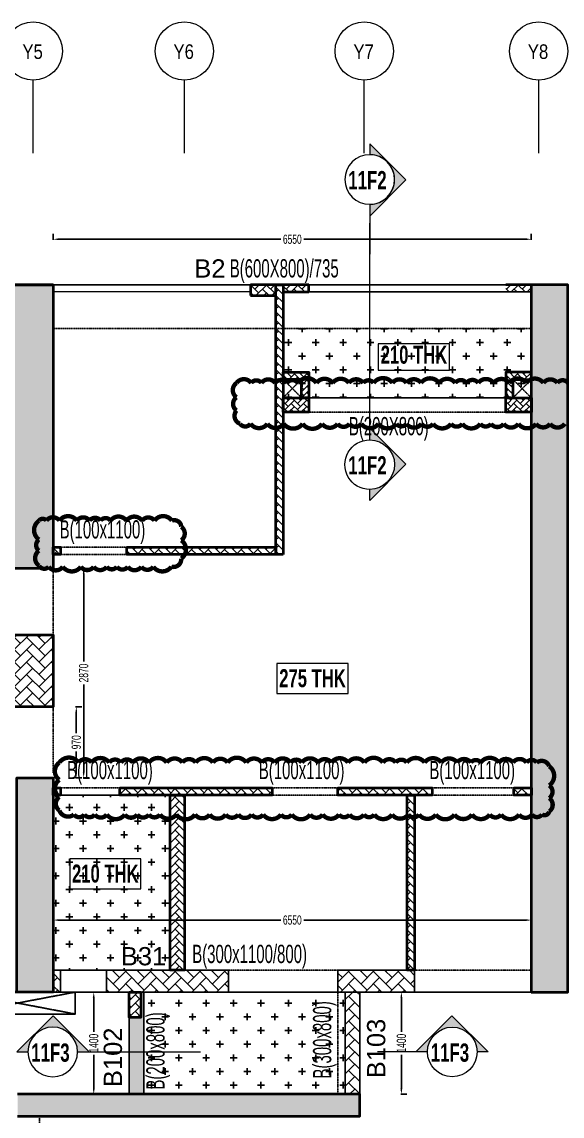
# Model space of a CAD drawing. Header units: millimetres. Extents: x 2116 to 61891, y 4333 to 33436.
# Drawn here: x 12162 to 19564, y 18432 to 33436 of the extents above; entities that cross this region are included whole.
import ezdxf
from ezdxf.enums import TextEntityAlignment as Align

# ---------------------------------------------------------------- set-up
doc = ezdxf.new("R2010")
doc.units = ezdxf.units.MM
doc.linetypes.add('Grid Line', pattern=[2222.5, 1270, -317.5, 317.5, -317.5])
doc.linetypes.add('HIDDEN', pattern=[0.375, 0.25, -0.125])
doc.layers.get('Defpoints').update_dxf_attribs({"color": 1, "lineweight": 0})
for name, color, linetype, lineweight in [('A-FLOR-IDEN', 11, 'Continuous', 9), ('A-GRIDS', 8, 'Continuous', 9), ('A-HIDD-ABVE', 8, 'HIDDEN', 20), ('G-ANNO-SYMB', 1, 'Continuous', 9), ('S-BEAM-IDEN', 2, 'Continuous', 9), ('S-COL HATCH', 9, 'Continuous', 0), ('S-COLS', 5, 'Continuous', 35), ('S-GRIDS', 8, 'Continuous', 9), ('S-WALL', 4, 'Continuous', 18)]:
    doc.layers.add(name, color=color, linetype=linetype, lineweight=lineweight)
for name, color, linetype in [('Beam Nos', 7, 'Continuous'), ('changes', 7, 'Continuous'), ('CUTOUT', 4, 'Continuous'), ('S-BEAM', 7, 'Continuous'), ('SUNK SLAB', 8, 'Continuous')]:
    doc.layers.add(name, color=color, linetype=linetype)
doc.styles.add('Arial Narrow', font='ARIALN.TTF', dxfattribs={"height": 300})
doc.styles.add('SC-BBS1', font='SansSerif')
doc.styles.add('SOBHA', font='swisscl.ttf', dxfattribs={"width": 0.9})
doc.styles.add('Swis721 LtCn BT', font='swisscl.ttf', dxfattribs={"width": 0.9, "height": 233.355162})
doc.styles.add('Swis721 LtCn BT_B', font='', dxfattribs={"width": 0.9, "height": 246.918336})
doc.styles.get('Swis721 LtCn BT_B').set_extended_font_data('Swis721 LtCn BT', bold=True)
doc.dimstyles.new('S-DIM50', dxfattribs={"dimscale": 50, "dimtxt": 2.5, "dimasz": 1.5, "dimexe": 1.5, "dimexo": 1, "dimgap": 0.5, "dimtad": 0, "dimdec": 0, "dimzin": 0, "dimdsep": 46, "dimtxsty": 'SOBHA', "dimcen": 0.09, "dimclrd": 256, "dimclre": 256, "dimclrt": 6, "dimadec": 5, "dimazin": 0, "dimtfac": 1, "dimtdec": 0, "dimtofl": 0, "dimtmove": 0, "dimatfit": 3, "dimfxl": 0.18, "dimtolj": 1, "dimtzin": 0, "dimlwd": -1, "dimlwe": -1, "dimarcsym": 0})
pattern_1 = [(45, (-31795021.83, 20722934.52), (0, 113.13708499), [240, -80]), (135, (-31794965.26, 20722991.09), (9e-15, 113.13708499), [240, -80])]
pattern_2 = [(45, (-31090211.604, 20641732.886), (0, 84.85281374), [180, -60]), (135, (-31090169.18, 20641775.31), (7e-15, 84.85281374), [180, -60])]
pattern_3 = [(45, (-31802317.5, 20729084.55), (0, 169.7056275), [360, -120]), (135, (-31802232.65, 20729169.4), (1e-14, 169.7056275), [360, -120])]
pattern_4 = [(45, (-15037.47, -17858.63), (0, 107.76307), [228.6, -76.2]), (135, (-14983.584, -17804.75), (7e-15, 107.76307), [228.6, -76.2])]
pattern_5 = [(0, (-31361983.94, 21111165.14), (187.5, 187.5), [93.75, -281.25]), (90, (-31361937.07, 21111118.27), (-187.5, 187.5), [93.75, -281.25])]

# ---------------------------------------------------------------- blocks, each defined once
blk = doc.blocks.new('A$Ca6b6972b')
at = {"layer": 'S-COL HATCH'}
h = blk.add_hatch(dxfattribs=at)
h.set_pattern_fill('AR-HBONE', color=256, scale=15)
h.set_pattern_definition(pattern_2)
edge = h.paths.add_edge_path()
edge.add_line((10779, 22426), (11129, 22426))
edge.add_line((11129, 22426), (11129, 22076))
edge.add_line((11129, 22076), (11029, 22076))
edge.add_line((11029, 22076), (11029, 22326))
edge.add_line((11029, 22326), (10779, 22326))
edge.add_line((10779, 22326), (10779, 22426))
h = blk.add_hatch(dxfattribs=at)
h.set_pattern_fill('AR-HBONE', color=256, scale=15)
h.set_pattern_definition(pattern_2)
edge = h.paths.add_edge_path()
edge.add_line((14179, 22426), (13829, 22426))
edge.add_line((13829, 22426), (13829, 22076))
edge.add_line((13829, 22076), (13929, 22076))
edge.add_line((13929, 22076), (13929, 22326))
edge.add_line((13929, 22326), (14179, 22326))
edge.add_line((14179, 22326), (14179, 22426))
h = blk.add_hatch(dxfattribs=at)
h.set_pattern_fill('AR-HBONE', color=256, scale=15)
h.set_pattern_definition([(45, (-31346340.994, 20824102.645), (0, 84.85281374), [180, -60]), (135, (-31346298.57, 20824145.07), (7e-15, 84.85281374), [180, -60])])
h.paths.add_polyline_path([(10779, 22076), (10779, 21876), (11129, 21876), (11129, 22076)])
h = blk.add_hatch(dxfattribs=at)
h.set_pattern_fill('AR-HBONE', color=256, scale=15)
h.set_pattern_definition([(45, (-31343291.04, 20824102.645), (0, 84.85281374), [180, -60]), (135, (-31343248.616, 20824145.07), (7e-15, 84.85281374), [180, -60])])
h.paths.add_polyline_path([(13829, 22076), (13829, 21876), (14179, 21876), (14179, 22076)])
at = {"layer": 'S-COLS'}
for points in [[(10779, 22426), (11129, 22426), (11129, 22076), (11029, 22076), (11029, 22326), (10779, 22326), (10779, 22426)], [(14179, 22426), (13829, 22426), (13829, 22076), (13929, 22076), (13929, 22326), (14179, 22326), (14179, 22426)]]:
    blk.add_lwpolyline(points, dxfattribs=at)
at = {"layer": 'S-COLS', "elevation": 0}
for points in [[(10779, 22076), (11129, 22076), (11129, 21876), (10779, 21876)], [(13829, 22076), (14179, 22076), (14179, 21876), (13829, 21876)]]:
    blk.add_lwpolyline(points, close=True, dxfattribs=at)
blk = doc.blocks.new('A$C9134d95b')
at = {"layer": 'S-COL HATCH'}
h = blk.add_hatch(dxfattribs=at)
h.set_pattern_fill('AR-HBONE', color=256, scale=20)
h.set_pattern_definition(pattern_1)
h.paths.add_polyline_path([(8550, 10050), (8450, 10050), (8450, 6350), (8550, 6350)])
h = blk.add_hatch(dxfattribs=at)
h.set_pattern_fill('AR-HBONE', color=256, scale=15)
h.set_pattern_definition([(45, (-31354688.235, 21105015.145), (0, 84.85281374), [180, -60]), (135, (-31354645.81, 21105057.57), (7e-15, 84.85281374), [180, -60])])
h.paths.add_polyline_path([(5500, 6450), (5400, 6450), (5400, 6350), (5500, 6350)])
h = blk.add_hatch(dxfattribs=at)
h.set_pattern_fill('AR-HBONE', color=256, scale=20)
h.set_pattern_definition(pattern_1)
h.paths.add_polyline_path([(8450, 6450), (6410, 6450), (6410, 6350), (8450, 6350)])
h = blk.add_hatch(dxfattribs=at)
h.set_pattern_fill('AR-HBONE', color=256, scale=20)
h.set_pattern_definition(pattern_1)
h.paths.add_polyline_path([(8400, 3050), (8400, 3150), (6310, 3150), (6310, 3050)])
h = blk.add_hatch(dxfattribs=at)
h.set_pattern_fill('AR-HBONE', color=256, scale=20)
h.set_pattern_definition(pattern_1)
h.paths.add_polyline_path([(7000, 650), (7200, 650), (7200, 3050), (7000, 3050)])
h = blk.add_hatch(dxfattribs=at)
h.set_pattern_fill('AR-HBONE', color=256, scale=20)
h.set_pattern_definition(pattern_1)
h.paths.add_polyline_path([(10590, 3150), (9300, 3150), (9300, 3050), (10590, 3050)])
h = blk.add_hatch(dxfattribs=at)
h.set_pattern_fill('AR-HBONE', color=256, scale=20)
h.set_pattern_definition(pattern_1)
h.paths.add_polyline_path([(10350, 3050), (10250, 3050), (10250, 650), (10350, 650)])
h = blk.add_hatch(dxfattribs=at)
h.set_pattern_fill('AR-HBONE', color=256, scale=20)
h.set_pattern_definition(pattern_1)
h.paths.add_polyline_path([(11950, 3150), (11710, 3150), (11710, 3050), (11950, 3050)])
at = {"layer": 'S-COLS', "elevation": 0}
for points in [[(8550, 6350), (8450, 6350), (8450, 10050), (8550, 10050)], [(5400, 6450), (5500, 6450), (5500, 6350), (5400, 6350)], [(6410, 6450), (8450, 6450), (8450, 6350), (6410, 6350)], [(6310, 3150), (8400, 3150), (8400, 3050), (6310, 3050)], [(7000, 3050), (7200, 3050), (7200, 650), (7000, 650)], [(9300, 3150), (10590, 3150), (10590, 3050), (9300, 3050)], [(10250, 3050), (10350, 3050), (10350, 650), (10250, 650)], [(11710, 3150), (11950, 3150), (11950, 3050), (11710, 3050)]]:
    blk.add_lwpolyline(points, close=True, dxfattribs=at)
at = {"layer": 'changes'}
blk.add_blockref('A$Ca6b6972b', (-2229, -13576, 0), dxfattribs=at)
blk = doc.blocks.new('A$Cbe320e20')
at = {"layer": 'S-COL HATCH', "transparency": 33554687}
h = blk.add_hatch(color=256, dxfattribs=at)
h.dxf.hatch_style = 1
h.paths.add_polyline_path([(-1896, 16200), (-2446, 16200), (-2446, 12310), (-1896, 12310)])
h = blk.add_hatch(color=256, dxfattribs=at)
h.dxf.hatch_style = 1
h.paths.add_polyline_path([(4654, 6500), (5154, 6500), (5154, 16200), (4654, 16200)])
at = {"layer": 'S-COL HATCH'}
h = blk.add_hatch(dxfattribs=at)
h.set_pattern_fill('AR-HBONE', color=256, scale=30)
h.set_pattern_definition(pattern_3)
h.paths.add_polyline_path([(-1896, 11400), (-2446, 11400), (-2446, 10410), (-1896, 10410)])
at = {"layer": 'S-COL HATCH', "transparency": 33554687}
h = blk.add_hatch(color=256, dxfattribs=at)
h.dxf.hatch_style = 1
h.paths.add_polyline_path([(-1896, 9200), (-1896, 9200), (-1896, 9300), (-1896, 9440), (-2396, 9440), (-2396, 6500), (-1896, 6500)])
at = {"layer": 'S-COL HATCH'}
h = blk.add_hatch(dxfattribs=at)
h.set_pattern_fill('AR-HBONE', color=256, scale=30)
h.set_pattern_definition(pattern_3)
h.paths.add_polyline_path([(-1795, 6800), (-1896, 6800), (-1896, 6500), (-1795, 6500)])
h = blk.add_hatch(dxfattribs=at)
h.set_pattern_fill('AR-HBONE', color=256, scale=30)
h.set_pattern_definition(pattern_3)
h.paths.add_polyline_path([(504, 6800), (-1165, 6800), (-1165, 6500), (504, 6500)])
h = blk.add_hatch(dxfattribs=at)
h.set_pattern_fill('AR-HBONE', color=256, scale=30)
h.set_pattern_definition(pattern_3)
h.paths.add_polyline_path([(2004, 6800), (2004, 6500), (3054, 6500), (3054, 6800)])
h = blk.add_hatch(dxfattribs=at)
h.set_pattern_fill('AR-HBONE', color=256, scale=20)
h.set_pattern_definition([(45, (-31797377.5, 20724184.55), (0, 113.13708499), [240, -80]), (135, (-31797320.93, 20724241.12), (9e-15, 113.13708499), [240, -80])])
h.paths.add_polyline_path([(-696, 6150), (-696, 6500), (-856, 6500), (-856, 6150)])
h = blk.add_hatch(dxfattribs=at)
h.set_pattern_fill('AR-HBONE', color=256, scale=30)
h.set_pattern_definition(pattern_3)
h.paths.add_polyline_path([(2304, 6500), (2104, 6500), (2104, 5100), (2304, 5100)])
at = {"layer": 'S-COL HATCH', "transparency": 33554687}
h = blk.add_hatch(color=256, dxfattribs=at)
h.dxf.hatch_style = 1
h.paths.add_polyline_path([(2304, 5100), (2104, 5100), (-2086, 5100), (-2086, 4800), (2304, 4800)])
h.paths.add_polyline_path([(-2086, 5100), (-2385, 5100), (-2385, 4800), (-2086, 4800)])
at = {"layer": 'S-WALL'}
h = blk.add_hatch(dxfattribs=at)
h.set_pattern_fill('FP_1', color=1, style=0, pattern_type=2)
h.set_pattern_definition(pattern_4)
h.paths.add_polyline_path([(1155, 16050), (1155, 16200), (805, 16200), (805, 16050)])
h = blk.add_hatch(dxfattribs=at)
h.set_pattern_fill('FP_1', color=1, style=0, pattern_type=2)
h.set_pattern_definition(pattern_4)
h.paths.add_polyline_path([(1155, 16050), (1155, 16200), (805, 16200), (805, 16050)])
h = blk.add_hatch(dxfattribs=at)
h.set_pattern_fill('FP_1', color=1, style=0, pattern_type=2)
h.set_pattern_definition(pattern_4)
h.paths.add_polyline_path([(1605, 16100), (1605, 16200), (1255, 16200), (1255, 16100)])
h = blk.add_hatch(dxfattribs=at)
h.set_pattern_fill('FP_1', color=1, style=0, pattern_type=2)
h.set_pattern_definition(pattern_4)
h.paths.add_polyline_path([(1605, 16100), (1605, 16200), (1255, 16200), (1255, 16100)])
h = blk.add_hatch(dxfattribs=at)
h.set_pattern_fill('FP_1', color=1, style=0, pattern_type=2)
h.set_pattern_definition(pattern_4)
h.paths.add_polyline_path([(4655, 16100), (4655, 16200), (4305, 16200), (4305, 16100)])
h = blk.add_hatch(dxfattribs=at)
h.set_pattern_fill('FP_1', color=1, style=0, pattern_type=2)
h.set_pattern_definition(pattern_4)
h.paths.add_polyline_path([(4655, 16100), (4655, 16200), (4305, 16200), (4305, 16100)])
at = {"layer": 'S-BEAM', "color": 5}
for points in [[(-1896, 6800), (-1795, 6800), (-1795, 6500), (-1896, 6500)], [(-1165, 6800), (504, 6800), (504, 6500), (-1165, 6500)]]:
    blk.add_lwpolyline(points, close=True, dxfattribs=at)
at = {"layer": 'S-BEAM', "color": 5, "elevation": 0}
for points in [[(2004, 6800), (3054, 6800), (3054, 6500), (2004, 6500)], [(2104, 6500), (2304, 6500), (2304, 5100), (2104, 5100)]]:
    blk.add_lwpolyline(points, close=True, dxfattribs=at)
at = {"layer": 'S-COLS'}
for points in [[(-2446, 16200), (-1896, 16200), (-1896, 12310), (-2446, 12310)], [(-2446, 11400), (-1896, 11400), (-1896, 10410), (-2446, 10410)]]:
    blk.add_lwpolyline(points, close=True, dxfattribs=at)
at = {"layer": 'S-COLS', "elevation": 0}
for points in [[(4654, 6500), (5154, 6500), (5154, 16200), (4654, 16200)], [(-856, 6500), (-696, 6500), (-696, 6150), (-856, 6150)]]:
    blk.add_lwpolyline(points, close=True, dxfattribs=at)
at = {"layer": 'S-COLS'}
blk.add_lwpolyline([(-2396, 6500), (-2396, 9440), (-1896, 9440), (-1896, 6500), (-2446, 6500)], dxfattribs=at)
at = {"layer": 'S-COLS', "elevation": 0}
blk.add_lwpolyline([(-2385, 4800), (2304, 4800), (2304, 5100), (-2385, 5100)], dxfattribs=at)
at = {"layer": 'S-WALL', "lineweight": 35}
for p, q in [((-1895, 16200), (-2645, 16200)), ((1605, 16200), (805, 16200)), ((5155, 16200), (4305, 16200))]:
    blk.add_line(p, q, dxfattribs=at)
at = {"layer": 'S-WALL', "color": 7}
for p, q in [((-1895, 16200), (805, 16200)), ((805, 16100), (-1895, 16100)), ((1605, 16200), (4305, 16200)), ((4654, 16100), (1605, 16100))]:
    blk.add_line(p, q, dxfattribs=at)
at = {"layer": 'S-WALL', "color": 5, "lineweight": 35}
for p, q in [((805, 16200), (805, 16050)), ((1255, 16100), (1605, 16100)), ((1605, 16100), (1605, 16200)), ((805, 16050), (1155, 16050))]:
    blk.add_line(p, q, dxfattribs=at)
blk = doc.blocks.new('A$C38189ab3')
at = {"layer": 'SUNK SLAB'}
h = blk.add_hatch(dxfattribs=at)
h.set_pattern_fill('CROSS', color=8, scale=750, style=0)
h.set_pattern_definition(pattern_5)
h.paths.add_polyline_path([(1254, 15600), (1254, 14650), (4654, 14650), (4654, 15600)])
h = blk.add_hatch(dxfattribs=at)
h.set_pattern_fill('CROSS', color=8, scale=750, style=0)
h.set_pattern_definition(pattern_5)
h.paths.add_polyline_path([(-295, 9200), (-1896, 9200), (-1896, 6800), (-295, 6800)])
h = blk.add_hatch(dxfattribs=at)
h.set_pattern_fill('ZIGZAG', color=8, scale=1000, style=0)
h.set_pattern_definition([(0, (-31802317.54, 20724501.4), (125, 125), [125, -125]), (90, (-31802192.54, 20724501.4), (-125, 125), [125, -125])])
h.paths.add_polyline_path([(38364, 6500), (38164, 6500), (38164, 5100), (38364, 5100)])
h.paths.add_polyline_path([(39594, 2800), (37909, 2800), (37909, 2400), (39594, 2400)])
h.paths.add_polyline_path([(-656, 6500), (-696, 6500), (-696, 6150), (-856, 6150), (-856, 5100), (-656, 5100)])
h.paths.add_polyline_path([(-400, 2800), (-2086, 2800), (-2086, 2800), (-2086, 2400), (-400, 2400)])
h = blk.add_hatch(dxfattribs=at)
h.set_pattern_fill('CROSS', color=8, scale=750, style=0)
h.set_pattern_definition([(0, (-31361983.94, 21110731.83), (187.5, 187.5), [93.75, -281.25]), (90, (-31361937.07, 21110684.96), (-187.5, 187.5), [93.75, -281.25])])
h.paths.add_polyline_path([(-656, 6500), (-656, 5100), (2104, 5100), (2104, 6500)])
h.paths.add_polyline_path([(-229, 5102), (-229, 6375), (-756, 6375), (-756, 5102)], flags=9)
at = {"layer": 'A-FLOR-IDEN', "color": 8, "elevation": 0, "flags": 128}
for points in [[(2557, 15391), (2557, 15029), (3534, 15029), (3534, 15391)], [(-1671, 8327), (-1671, 7915), (-694, 7915), (-694, 8327)]]:
    blk.add_lwpolyline(points, close=True, dxfattribs=at)
at = {"layer": 'A-FLOR-IDEN', "color": 8, "flags": 128}
blk.add_lwpolyline([(1167, 11006), (1167, 10594), (2145, 10594), (2145, 11006)], close=True, dxfattribs=at)
at = {"layer": 'A-HIDD-ABVE', "linetype": 'HIDDEN'}
for p, q in [((1504, 14900), (1254, 14650)), ((1254, 14900), (1504, 14650)), ((4654, 14900), (4404, 14650)), ((4404, 14900), (4654, 14650))]:
    blk.add_line(p, q, dxfattribs=at)
at = {"layer": 'CUTOUT', "color": 8, "linetype": 'HIDDEN'}
for p, q in [((-1595, 6500), (-3175, 6200)), ((-1595, 6500), (-3175, 6200)), ((-3175, 6500), (-1595, 6200))]:
    blk.add_line(p, q, dxfattribs=at)
at = {"layer": 'CUTOUT', "linetype": 'HIDDEN'}
blk.add_line((-3175, 6500), (-1595, 6200), dxfattribs=at)
at = {"layer": 'CUTOUT'}
blk.add_lwpolyline([(-3175, 6200), (-1595, 6200), (-1595, 6500), (-3175, 6500)], close=True, dxfattribs=at)
at = {"layer": 'S-BEAM'}
for p, q in [((-7296, 16200), (-1896, 16200)), ((-1896, 16200), (4654, 16200)), ((-1896, 6500), (-856, 6500)), ((-856, 6500), (-856, 5100)), ((-656, 6500), (2004, 6500)), ((-656, 6500), (-656, 5100)), ((2304, 6500), (4654, 6500))]:
    blk.add_line(p, q, dxfattribs=at)
at = {"layer": 'S-BEAM', "linetype": 'HIDDEN'}
for p, q in [((-1896, 15600), (4654, 15600)), ((1604, 14450), (4304, 14450)), ((-1896, 12310), (-1896, 11400)), ((-1896, 10410), (-1896, 9500)), ((-1896, 6800), (4654, 6800)), ((2004, 6500), (2004, 5100)), ((2304, 6500), (2304, 5100)), ((-2086, 4800), (-2086, 2800))]:
    blk.add_line(p, q, dxfattribs=at)
at = {"layer": 'S-BEAM', "elevation": 0}
blk.add_lwpolyline([(1254, 16100), (4654, 16100), (4654, 14650), (1254, 14650)], close=True, dxfattribs=at)
at = {"layer": 'S-BEAM', "linetype": 'HIDDEN'}
for points in [[(-1796, 12600), (-886, 12600), (-886, 12500), (-1796, 12500)], [(1104, 9300), (2004, 9300), (2004, 9200), (1104, 9200)]]:
    blk.add_lwpolyline(points, close=True, dxfattribs=at)
at = {"layer": 'S-BEAM'}
blk.add_lwpolyline([(-1896, 9200), (-295, 9200), (-295, 6800), (-1896, 6800)], close=True, dxfattribs=at)
at = {"layer": 'S-BEAM', "linetype": 'HIDDEN', "elevation": 0}
for points in [[(-1796, 9300), (-986, 9300), (-986, 9200), (-1796, 9200)], [(3294, 9300), (4414, 9300), (4414, 9200), (3294, 9200)]]:
    blk.add_lwpolyline(points, close=True, dxfattribs=at)
at = {"layer": 'S-COLS', "elevation": 0}
blk.add_lwpolyline([(-1896, 9300), (-1796, 9300), (-1796, 9200), (-1896, 9200)], close=True, dxfattribs=at)
at = {"layer": 'A-FLOR-IDEN', "color": 1, "char_height": 246.9, "width": 1155, "attachment_point": 2, "line_spacing_factor": 0.964267, "style": 'Swis721 LtCn BT_B'}
for s, insert in [('210 THK', (3046, 15363)), ('275 THK', (1656, 10928)), ('210 THK', (-1183, 8249))]:
    blk.add_mtext(s, dxfattribs=dict(at, insert=insert))
at = {"layer": 'S-BEAM-IDEN', "style": 'Swis721 LtCn BT', "width": 0.8}
for s, rotation, p in [('B(600X800)/735', 360, (522, 16299)), ('B(100x1100)', 360, (-1809, 12720)), ('B(100x1100)', 360, (-1706, 9420)), ('B(100x1100)', 360, (920, 9420)), ('B(100x1100)', 360, (3257, 9420)), ('B(300x1100/800)', 360, (8, 6899)), ('B(300x800)', 90, (1913, 5316)), ('B(200x800)', 90, (-371, 5164))]:
    blk.add_text(s, height=250, rotation=rotation, dxfattribs=at).set_placement(p)
blk.add_text('B(200X800)', height=250, dxfattribs=at).set_placement((2154, 14135, 0))
blk = doc.blocks.new('Grid - Type 1 Structural-6743905-11TH FLOOR LVL')
at = {"layer": 'A-GRIDS'}
blk.add_circle((0, 0), 4, dxfattribs=at)
blk = doc.blocks.new('A$Cf2260b48')
at = {"layer": 'S-GRIDS', "linetype": 'Grid Line'}
for p, q in [((-2170, 18003), (-2170, 19003)), ((-100, 18003), (-100, 19003)), ((2365, 18003), (2365, 19003)), ((4755, 18003), (4755, 19003))]:
    blk.add_line(p, q, dxfattribs=at)
at = {"layer": 'A-GRIDS', "xscale": 99.99999999999991, "yscale": 99.99999999999991, "zscale": 99.99999999999991}
for p in [(-2170, 19403), (-100, 19403), (2365, 19403), (4755, 19403)]:
    blk.add_blockref('Grid - Type 1 Structural-6743905-11TH FLOOR LVL', p, dxfattribs=at)
at = {"layer": 'A-GRIDS', "lineweight": 18, "char_height": 200, "width": 352.74, "attachment_point": 1, "style": 'Arial Narrow'}
for s, insert in [('Y5', (-2319, 19495)), ('Y6', (-249, 19495)), ('Y7', (2216, 19495)), ('Y8', (4606, 19495))]:
    blk.add_mtext(s, dxfattribs=dict(at, insert=insert))
blk = doc.blocks.new('Section - TL1-6743896-11TH FLOOR LVL')
at = {"layer": 'G-ANNO-SYMB'}
h = blk.add_hatch(color=8, dxfattribs=at)
edge = h.paths.add_edge_path()
edge.add_line((-9.4, 0), (-10.9, 0))
edge.add_line((-10.9, 0), (-5.94, 4.95))
edge.add_line((-5.94, 4.95), (-0.99, 0))
edge.add_line((-0.99, 0), (-2.6, 0))
edge.add_arc((-6, 0), 3.4, 0, 180)
at = {"layer": 'G-ANNO-SYMB', "color": 5}
for p, q in [((-5.94, 4.95), (-10.9, 0)), ((-0.99, 0), (-5.94, 4.95)), ((-10.9, 0), (-9.4, 0)), ((-2.6, 0), (4.24, 0)), ((-2.6, 0), (-0.99, 0))]:
    blk.add_line(p, q, dxfattribs=at)
at = {"layer": 'G-ANNO-SYMB'}
blk.add_arc((-6, 0), 3.4, 360, 180, dxfattribs=at)
at = {"layer": 'G-ANNO-SYMB', "color": 5}
for start, end in [(0, 180), (180, 0)]:
    blk.add_arc((-6, 0), 3.4, start, end, dxfattribs=at)
blk = doc.blocks.new('*D391')
at = {"transparency": 16777216}
for p, q in [((12592, 30446), (12592, 30530)), ((19142, 30446), (19142, 30530)), ((12667, 30455), (15709, 30455)), ((19067, 30455), (16026, 30455))]:
    blk.add_line(p, q, dxfattribs=at)
for points in [[(12667, 30468), (12667, 30443), (12592, 30455)], [(19067, 30468), (19067, 30443), (19142, 30455)]]:
    blk.add_solid(points, dxfattribs=at)
at = {"layer": 'Defpoints', "color": 0, "transparency": 16777216}
for p in [(19142, 30455), (12592, 29833), (19142, 29833, 0)]:
    blk.add_point(p, dxfattribs=at)
at = {"color": 6, "transparency": 16777216, "insert": (15867, 30455), "char_height": 125, "attachment_point": 5, "style": 'SOBHA'}
blk.add_mtext('\\A1;6550', dxfattribs=at)
blk = doc.blocks.new('*D211')
at = {"transparency": 16777216}
for p, q in [((12592, 21111), (12592, 21195)), ((19142, 21111), (19142, 21195)), ((12667, 21120), (15709, 21120)), ((19067, 21120), (16026, 21120))]:
    blk.add_line(p, q, dxfattribs=at)
for points in [[(12667, 21133), (12667, 21108), (12592, 21120)], [(19067, 21133), (19067, 21108), (19142, 21120)]]:
    blk.add_solid(points, dxfattribs=at)
at = {"layer": 'Defpoints', "color": 0, "transparency": 16777216}
for p in [(19142, 21120), (12592, 20433), (19142, 20433, 0)]:
    blk.add_point(p, dxfattribs=at)
at = {"color": 6, "transparency": 16777216, "insert": (15867, 21120), "char_height": 125, "attachment_point": 5, "style": 'SOBHA'}
blk.add_mtext('\\A1;6550', dxfattribs=at)
blk = doc.blocks.new('*D382')
at = {"transparency": 16777216}
for p, q in [((12899, 24043), (12983, 24043)), ((12908, 23968), (12908, 23681)), ((12908, 23148), (12908, 23434)), ((12899, 23073), (12983, 23073))]:
    blk.add_line(p, q, dxfattribs=at)
for points in [[(12895, 23968), (12920, 23968), (12908, 24043)], [(12895, 23148), (12920, 23148), (12908, 23073)]]:
    blk.add_solid(points, dxfattribs=at)
at = {"layer": 'Defpoints', "color": 0, "transparency": 16777216}
for p in [(12092, 24043), (12092, 23073), (12908, 23073)]:
    blk.add_point(p, dxfattribs=at)
at = {"color": 6, "transparency": 16777216, "insert": (12908, 23558), "char_height": 125, "attachment_point": 5, "rotation": 90, "style": 'SOBHA'}
blk.add_mtext('\\A1;970', dxfattribs=at)
blk = doc.blocks.new('*D383')
at = {"transparency": 16777216}
for p, q in [((13000, 25943), (13084, 25943)), ((13009, 25868), (13009, 24666)), ((13009, 23148), (13009, 24349)), ((13000, 23073), (13084, 23073))]:
    blk.add_line(p, q, dxfattribs=at)
for points in [[(12996, 25868), (13021, 25868), (13009, 25943)], [(12996, 23148), (13021, 23148), (13009, 23073)]]:
    blk.add_solid(points, dxfattribs=at)
at = {"layer": 'Defpoints', "color": 0, "transparency": 16777216}
for p in [(12042, 25943), (13009, 25943), (12092, 23073)]:
    blk.add_point(p, dxfattribs=at)
at = {"color": 6, "transparency": 16777216, "insert": (13009, 24508), "char_height": 125, "attachment_point": 5, "rotation": 90, "style": 'SOBHA'}
blk.add_mtext('\\A1;2870', dxfattribs=at)
blk = doc.blocks.new('*D316')
at = {"transparency": 16777216}
for p, q in [((13156, 20133), (13072, 20133)), ((13147, 20058), (13147, 19590)), ((13147, 18808), (13147, 19275)), ((13156, 18733), (13072, 18733))]:
    blk.add_line(p, q, dxfattribs=at)
for points in [[(13134, 20058), (13159, 20058), (13147, 20133)], [(13134, 18808), (13159, 18808), (13147, 18733)]]:
    blk.add_solid(points, dxfattribs=at)
at = {"layer": 'Defpoints', "color": 0, "transparency": 16777216}
for p in [(13147, 20133), (13632, 20133), (13632, 18733)]:
    blk.add_point(p, dxfattribs=at)
at = {"color": 6, "transparency": 16777216, "insert": (13147, 19433), "char_height": 125, "attachment_point": 5, "rotation": 90, "style": 'SOBHA'}
blk.add_mtext('\\A1;1400', dxfattribs=at)
blk = doc.blocks.new('*D317')
at = {"transparency": 16777216}
for p, q in [((17353, 20133), (17437, 20133)), ((17362, 20058), (17362, 19590)), ((17362, 18808), (17362, 19275)), ((17353, 18733), (17437, 18733))]:
    blk.add_line(p, q, dxfattribs=at)
for points in [[(17349, 20058), (17374, 20058), (17362, 20133)], [(17349, 18808), (17374, 18808), (17362, 18733)]]:
    blk.add_solid(points, dxfattribs=at)
at = {"layer": 'Defpoints', "color": 0, "transparency": 16777216}
for p in [(16792, 20133), (16792, 18733, 0), (17362, 18733)]:
    blk.add_point(p, dxfattribs=at)
at = {"color": 6, "transparency": 16777216, "insert": (17362, 19433), "char_height": 125, "attachment_point": 5, "rotation": 90, "style": 'SOBHA'}
blk.add_mtext('\\A1;1400', dxfattribs=at)

msp = doc.modelspace()

# ---------------------------------------------------------------- linework, layer by layer
at = {"color": 1, "const_width": 60}
msp.add_lwpolyline([(19644.6, 28484.1, 0.5205671), (19498.2, 28484.1, 0.5205671), (19307.2, 28484.1, 0.5205671), (19074.5, 28484.1, 0.5205671), (18839, 28484.1, 0.5205671), (18625.5, 28484.1, 0.5205671), (18415.6, 28484.1, 0.5205671), (18254, 28484.1, 0.5205671), (18099.6, 28484.1, 0.5205671), (17878.2, 28484.1, 0.5205671), (17630.8, 28484.1, 0.5205671), (17432.1, 28484.1, 0.5205671), (17238.8, 28484.1, 0.5205671), (16981.6, 28484.1, 0.5205671), (16839.5, 28484.1, 0.5205671), (16642.9, 28484.1, 0.5205671), (16420, 28484.1, 0.5205671), (16198.6, 28484.1, 0.5205671), (15943.6, 28484.1, 0.5205671), (15793.7, 28484.1, 0.5205671), (15632.3, 28484.1, 0.5205671), (15443.6, 28484.1, 0.5205671), (15304.9, 28484.1, 0.5205671), (15102.9, 28484.1, 0.5205671), (15102.9, 28288, 0.5205671), (15102.9, 28107.2, 0.5205671), (15149.8, 27926, 0.5205671), (15294.5, 27926, 0.5205671), (15526.2, 27926, 0.5205671), (15750.7, 27926, 0.5205671), (16008.7, 27926, 0.5205671), (16275.1, 27926, 0.5205671), (16488.1, 27926, 0.5205671), (16651.4, 27926, 0.5205671), (16811.9, 27926, 0.5205671), (17047.3, 27926, 0.5205671), (17293.1, 27926, 0.5205671), (17430.9, 27926, 0.5205671), (17637.5, 27926, 0.5205671), (17796.4, 27926, 0.5205671), (18042.6, 27926, 0.5205671), (18196.8, 27926, 0.5205671), (18443.2, 27926, 0.5205671), (18589.6, 27926, 0.5205671), (18763.6, 27926, 0.5205671), (18965, 27926, 0.5205671), (19207, 27926, 0.5205671), (19399.7, 27926, 0.5205671), (19600.5, 27926, 0.5205671)], format="xyb", dxfattribs=at)
for points in [[(12396.9, 26596.5, 0.5205671), (12396.9, 26337, 0.5205671), (12396.9, 26185.1, 0.5205671), (12396.9, 25979.3, 0.5205671), (12530.1, 25965.5, 0.5205671), (12722.8, 25965.5, 0.5205671), (12969.9, 25965.5, 0.5205671), (13146.2, 25965.5, 0.5205671), (13324.4, 25965.5, 0.5205671), (13463.7, 25965.5, 0.5205671), (13613.5, 25965.5, 0.5205671), (13798.9, 25965.5, 0.5205671), (13963.1, 25965.5, 0.5205671), (14210, 25965.5, 0.5205671), (14345.4, 26077.1, 0.5205671), (14345.4, 26327.3, 0.5205671), (14345.4, 26512.8, 0.5205671), (14217.7, 26596.5, 0.5205671), (13978.3, 26596.5, 0.5205671), (13809.2, 26596.5, 0.5205671), (13595.2, 26596.5, 0.5205671), (13377.4, 26596.5, 0.5205671), (13240.5, 26596.5, 0.5205671), (13089.9, 26596.5, 0.5205671), (12915.4, 26596.5, 0.5205671), (12676.5, 26596.5, 0.5205671), (12497.7, 26596.5, 0.5205671)], [(12675.6, 23279.7, 0.5205671), (12675.6, 23043.3, 0.5205671), (12675.6, 22808.6, 0.5205671), (12675.6, 22623.4, 0.5205671), (12875.6, 22568.4, 0.5205671), (13017.3, 22568.4, 0.5205671), (13161.5, 22568.4, 0.5205671), (13325.3, 22568.4, 0.5205671), (13572.1, 22568.4, 0.5205671), (13741.7, 22568.4, 0.5205671), (13902.2, 22568.4, 0.5205671), (14054.4, 22568.4, 0.5205671), (14277.5, 22568.4, 0.5205671), (14533.7, 22568.4, 0.5205671), (14735, 22568.4, 0.5205671), (14955.4, 22568.4, 0.5205671), (15126.1, 22568.4, 0.5205671), (15310, 22568.4, 0.5205671), (15467.9, 22568.4, 0.5205671), (15711.8, 22568.4, 0.5205671), (15860.8, 22568.4, 0.5205671), (16112, 22568.4, 0.5205671), (16283.5, 22568.4, 0.5205671), (16507.7, 22568.4, 0.5205671), (16651.3, 22568.4, 0.5205671), (16847.6, 22568.4, 0.5205671), (16990.6, 22568.4, 0.5205671), (17234.1, 22568.4, 0.5205671), (17454.9, 22568.4, 0.5205671), (17603.7, 22568.4, 0.5205671), (17834.3, 22568.4, 0.5205671), (18088.9, 22568.4, 0.5205671), (18329.1, 22568.4, 0.5205671), (18572.5, 22568.4, 0.5205671), (18728.5, 22568.4, 0.5205671), (18974.3, 22568.4, 0.5205671), (19150.8, 22568.4, 0.5205671), (19287.7, 22568.4, 0.5205671), (19387, 22609.2, 0.5205671), (19387, 22792.8, 0.5205671), (19387, 22967.1, 0.5205671), (19387, 23228.7, 0.5205671), (19215.8, 23279.7, 0.5205671), (19076.2, 23279.7, 0.5205671), (18889.6, 23279.7, 0.5205671), (18698.9, 23279.7, 0.5205671), (18448.7, 23279.7, 0.5205671), (18314, 23279.7, 0.5205671), (18125.2, 23279.7, 0.5205671), (17909.2, 23279.7, 0.5205671), (17679.6, 23279.7, 0.5205671), (17436.4, 23279.7, 0.5205671), (17284.8, 23279.7, 0.5205671), (17107.4, 23279.7, 0.5205671), (16855.6, 23279.7, 0.5205671), (16631.1, 23279.7, 0.5205671), (16401.7, 23279.7, 0.5205671), (16220.7, 23279.7, 0.5205671), (15997.8, 23279.7, 0.5205671), (15844.1, 23279.7, 0.5205671), (15626.2, 23279.7, 0.5205671), (15449, 23279.7, 0.5205671), (15236, 23279.7, 0.5205671), (14980.1, 23279.7, 0.5205671), (14779, 23279.7, 0.5205671), (14543.4, 23279.7, 0.5205671), (14361.8, 23279.7, 0.5205671), (14147, 23279.7, 0.5205671), (13904.4, 23279.7, 0.5205671), (13682.9, 23279.7, 0.5205671), (13518.1, 23279.7, 0.5205671), (13358.7, 23279.7, 0.5205671), (13117, 23279.7, 0.5205671), (12939.6, 23279.7, 0.5205671)]]:
    msp.add_lwpolyline(points, format="xyb", close=True, dxfattribs=at)
at = {"layer": 'G-ANNO-SYMB'}
for p, q in [((16928.1, 27964.8), (16928.1, 30674.5)), ((13184.9, 19312.5), (14609.5, 19312.5))]:
    msp.add_line(p, q, dxfattribs=at)

# ---------------------------------------------------------------- block references
at = {"layer": 'changes'}
msp.add_blockref('A$C9134d95b', (7192.3, 19782.5), dxfattribs=at)
at = {"layer": 'CUTOUT'}
msp.add_blockref('A$C38189ab3', (14488, 13632.5), dxfattribs=at)
at = {"layer": 'G-ANNO-SYMB', "xscale": 99.99999999999991, "yscale": 99.99999999999991, "zscale": 99.99999999999991, "rotation": 269.9999999999995}
msp.add_blockref('Section - TL1-6743896-11TH FLOOR LVL', (16928.1, 30674.5), dxfattribs=at)
at = {"layer": 'G-ANNO-SYMB', "extrusion": (0, 0, -1), "xscale": 99.99999999999991, "yscale": 99.99999999999991, "zscale": 99.99999999999991, "rotation": 90.00000000000028}
msp.add_blockref('Section - TL1-6743896-11TH FLOOR LVL', (-16928.1, 27964.8), dxfattribs=at)
at = {"layer": 'G-ANNO-SYMB', "xscale": 99.99999999999991, "yscale": 99.99999999999991, "zscale": 99.99999999999991}
msp.add_blockref('Section - TL1-6743896-11TH FLOOR LVL', (13184.9, 19312.5), dxfattribs=at)
at = {"layer": 'G-ANNO-SYMB', "extrusion": (0, 0, -1), "xscale": 99.99999999999991, "yscale": 99.99999999999991, "zscale": 99.99999999999991}
msp.add_blockref('Section - TL1-6743896-11TH FLOOR LVL', (-17458.7, 19312.5), dxfattribs=at)
at = {"layer": 'S-COLS'}
msp.add_blockref('A$Cbe320e20', (14488, 13632.5), dxfattribs=at)
at = {"layer": 'S-WALL'}
msp.add_blockref('A$Cf2260b48', (14488, 13632.5), dxfattribs=at)

# ---------------------------------------------------------------- texts
at = {"layer": 'Beam Nos', "style": 'SC-BBS1'}
for s, p in [('B2', (14738.1, 29855)), ('B31', (13828.9, 20425.1))]:
    msp.add_text(s, height=250, dxfattribs=at).set_placement(p, align=Align.BOTTOM_CENTER)
for s, p in [('B103', (17216.1, 19359.4)), ('B102', (13608.5, 19238.9, 0))]:
    msp.add_text(s, height=250, rotation=90, dxfattribs=at).set_placement(p, align=Align.BOTTOM_CENTER)
at = {"layer": 'G-ANNO-SYMB', "char_height": 250, "width": 707.088, "attachment_point": 1, "style": 'Swis721 LtCn BT_B'}
for s, insert in [('11F2', (16633.7, 31390.4)), ('11F2', (16633.7, 27480.8)), ('11F3', (12290.5, 19428.4)), ('11F3', (17764.3, 19428.4))]:
    msp.add_mtext(s, dxfattribs=dict(at, insert=insert))

# ---------------------------------------------------------------- dimensions: what is measured, and where the dimension line sits
at = {"color": 1}
for base, p1, p2, picture, middle in [((19142.3, 30455.2), (12592.3, 29832.5), (19142.3, 29832.5, 0), '*D391', (15867.3, 30455.2)), ((19142.3, 21120.2), (12592.3, 20432.5), (19142.3, 20432.5, 0), '*D211', (15867.3, 21120.2))]:
    dim = msp.add_linear_dim(base=base, p1=p1, p2=p2, dimstyle='S-DIM50', override={"dimfxlon": 1, "dimarcsym": 2}, dxfattribs=at)
    dim.commit()
    dim.dimension.update_dxf_attribs({"geometry": picture, "text_midpoint": middle})
for base, p1, p2, picture, middle in [((13008.6, 25942.5), (12092.3, 23072.5), (12042.3, 25942.5), '*D383', (13008.6, 24507.5)), ((12907.6, 23072.5), (12092.3, 24042.5), (12092.3, 23072.5), '*D382', (12907.6, 23557.5)), ((13146.6, 20132.5), (13632.3, 18732.5), (13632.3, 20132.5), '*D316', (13146.6, 19432.5)), ((17361.6, 18732.5), (16792.3, 20132.5), (16792.3, 18732.5, 0), '*D317', (17361.6, 19432.5))]:
    dim = msp.add_linear_dim(base=base, p1=p1, p2=p2, angle=90, dimstyle='S-DIM50', override={"dimfxlon": 1, "dimarcsym": 2}, dxfattribs=at)
    dim.commit()
    dim.dimension.update_dxf_attribs({"geometry": picture, "text_midpoint": middle})

doc.saveas('drawing.dxf')
